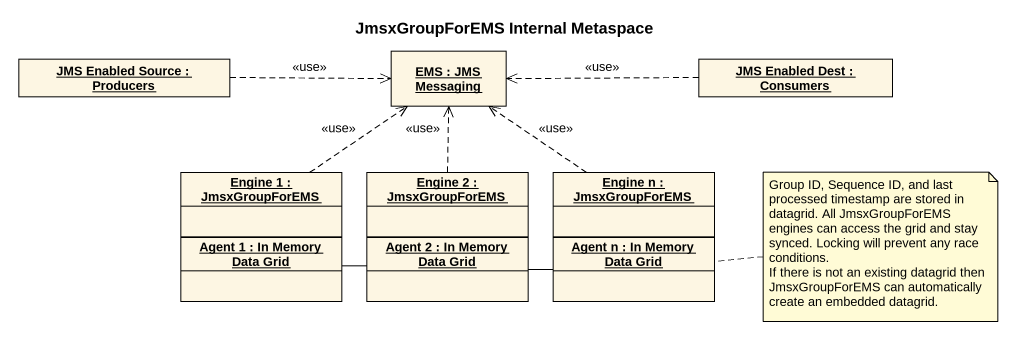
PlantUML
@startuml
title JmsxGroupForEMS Internal Metaspace
hide circle
hide empty members
object "EMS : JMS Messaging" as EMS
object "JMS Enabled Source : Producers" as JMS_Enabled_Source
object "JMS Enabled Dest : Consumers" as JMS_Enabled_Dest
object "Engine 1 : JmsxGroupForEMS" as Engine_1
object "Engine 2 : JmsxGroupForEMS" as Engine_2
object "Engine n : JmsxGroupForEMS" as Engine_n
object "Agent 1 : In Memory Data Grid" as Agent_1
object "Agent 2 : In Memory Data Grid" as Agent_2
object "Agent n : In Memory Data Grid" as Agent_n
JMS_Enabled_Source .right.> EMS : <<use>>
JMS_Enabled_Dest .left.> EMS : <<use>>
Engine_1 .up.> EMS : <<use>>
Engine_2 .up.> EMS : <<use>>
Engine_n .up.> EMS : <<use>>
Agent_2 -left- Agent_1
Agent_2 -right- Agent_n
note right of Agent_n
  Group ID, Sequence ID, and last processed timestamp are stored in datagrid. All JmsxGroupForEMS engines can access the grid and stay synced. Locking will prevent any race conditions.
  If there is not an existing datagrid then JmsxGroupForEMS can automatically create an embedded datagrid.
end note
@enduml
